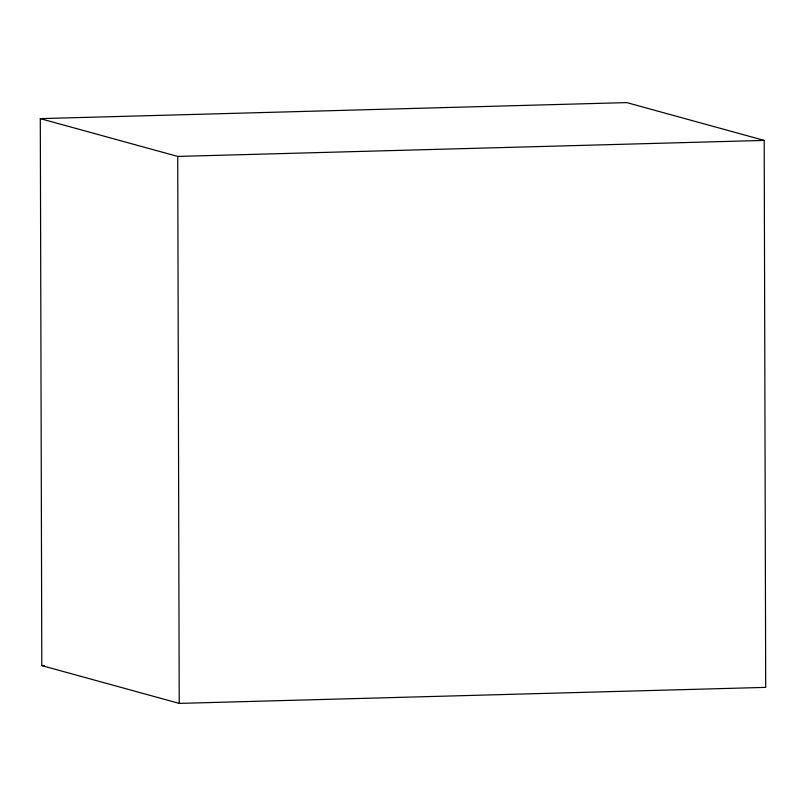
<?xml version="1.0" encoding="UTF-8"?>
<svg xmlns="http://www.w3.org/2000/svg" width="806" height="806" viewBox="0 0 806 806"><rect width="100%" height="100%" fill="white"/><g stroke="black" fill="none" stroke-linecap="round" stroke-linejoin="round"><path stroke-width="1.21" d="M40.3 118.623L626.776 102.604L764.199 140.405L765.7 687.377L179.224 703.396L41.801 665.595L40.3 118.623L177.723 156.424L764.199 140.405M41.801 665.595L44.32 665.524M177.723 156.424L179.224 703.396"/></g></svg>
